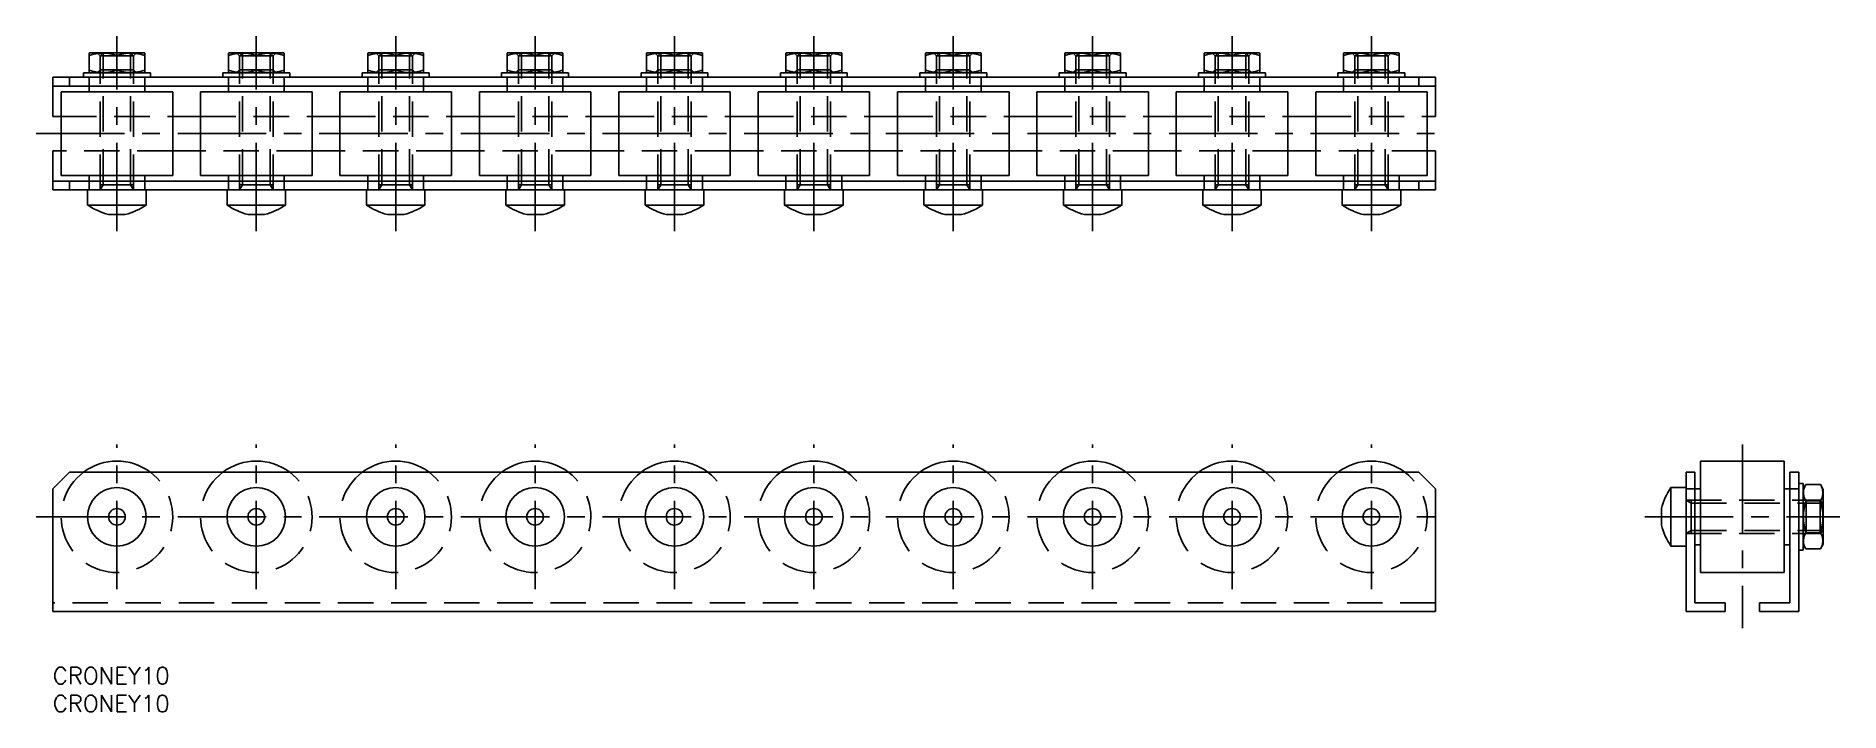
# Model space of a CAD drawing. Extents: x -3 to 321, y -8 to 113.
import ezdxf

# ---------------------------------------------------------------- set-up
doc = ezdxf.new("R2010")
doc.units = 0
doc.header["$LTSCALE"] = 0.5
doc.linetypes.add('CENTER', pattern=[50.8, 31.75, -6.35, 6.35, -6.35])
doc.linetypes.add('DASHED', pattern=[19.05, 12.7, -6.35])
for name, color, linetype in [('MSM_CENTER', 1, 'CENTER'), ('MSM_CONTINUOUS', 7, 'CONTINUOUS'), ('MSM_DASHED', 4, 'DASHED'), ('MSM_PART_NUMBER', 7, 'CONTINUOUS')]:
    doc.layers.add(name, color=color, linetype=linetype)
doc.styles.get("Standard").update_dxf_attribs({"font": 'txt.shx', "height": 3, "bigfont": 'bigfont.shx'})

# ---------------------------------------------------------------- blocks, each defined once
blk = doc.blocks.new('*U28')
at = {"layer": 'MSM_PART_NUMBER'}
blk.add_text('CRONEY10', height=3, dxfattribs=at).set_placement((0, -3))
blk = doc.blocks.new('*U29')
at = {"layer": 'MSM_PART_NUMBER'}
blk.add_text('CRONEY10', height=3, dxfattribs=at).set_placement((0, -8))

msp = doc.modelspace()

# ---------------------------------------------------------------- linework, layer by layer
at = {"layer": 'MSM_CENTER'}
for p, q in [((11.5, 78.24), (11.5, 113.24)), ((36.5, 78.24), (36.5, 113.24)), ((61.5, 78.24), (61.5, 113.24)), ((86.5, 78.24), (86.5, 113.24)), ((111.5, 78.24), (111.5, 113.24)), ((136.5, 78.24), (136.5, 113.24)), ((161.5, 78.24), (161.5, 113.24)), ((186.5, 78.24), (186.5, 113.24)), ((211.5, 78.24), (211.5, 113.24)), ((236.5, 78.24), (236.5, 113.24)), ((-3, 95.74), (251, 95.74)), ((11.5, 14), (11.5, 40)), ((36.5, 14), (36.5, 40)), ((61.5, 14), (61.5, 40)), ((86.5, 14), (86.5, 40)), ((111.5, 14), (111.5, 40)), ((136.5, 14), (136.5, 40)), ((161.5, 14), (161.5, 40)), ((186.5, 14), (186.5, 40)), ((211.5, 14), (211.5, 40)), ((236.5, 14), (236.5, 40)), ((303.03, 40), (303.03, 7)), ((-3, 27), (251, 27)), ((285.53, 27), (320.53, 27))]:
    msp.add_line(p, q, dxfattribs=at)
at = {"layer": 'MSM_CONTINUOUS'}
for p, q in [((6.6, 110.24), (6.5, 110.18)), ((6.5, 106.7), (6.5, 110.18)), ((6.6, 110.24), (16.4, 110.24)), ((16.5, 110.18), (16.4, 110.24)), ((16.5, 110.18), (16.5, 106.7)), ((31.6, 110.24), (31.5, 110.18)), ((31.5, 106.7), (31.5, 110.18)), ((31.6, 110.24), (41.4, 110.24)), ((41.5, 110.18), (41.4, 110.24)), ((41.5, 110.18), (41.5, 106.7)), ((56.6, 110.24), (56.5, 110.18)), ((56.5, 106.7), (56.5, 110.18)), ((56.6, 110.24), (66.4, 110.24)), ((66.5, 110.18), (66.4, 110.24)), ((66.5, 110.18), (66.5, 106.7)), ((81.6, 110.24), (81.5, 110.18)), ((81.5, 106.7), (81.5, 110.18)), ((81.6, 110.24), (91.4, 110.24)), ((91.5, 110.18), (91.4, 110.24)), ((91.5, 110.18), (91.5, 106.7)), ((106.6, 110.24), (106.5, 110.18)), ((106.5, 106.7), (106.5, 110.18)), ((106.6, 110.24), (116.4, 110.24)), ((116.5, 110.18), (116.4, 110.24)), ((116.5, 110.18), (116.5, 106.7)), ((131.6, 110.24), (131.5, 110.18)), ((131.5, 106.7), (131.5, 110.18)), ((131.6, 110.24), (141.4, 110.24)), ((141.5, 110.18), (141.4, 110.24)), ((141.5, 110.18), (141.5, 106.7)), ((156.6, 110.24), (156.5, 110.18)), ((156.5, 106.7), (156.5, 110.18)), ((156.6, 110.24), (166.4, 110.24)), ((166.5, 110.18), (166.4, 110.24)), ((166.5, 110.18), (166.5, 106.7)), ((181.6, 110.24), (181.5, 110.18)), ((181.5, 106.7), (181.5, 110.18)), ((181.6, 110.24), (191.4, 110.24)), ((191.5, 110.18), (191.4, 110.24)), ((191.5, 110.18), (191.5, 106.7)), ((206.6, 110.24), (206.5, 110.18)), ((206.5, 106.7), (206.5, 110.18)), ((206.6, 110.24), (216.4, 110.24)), ((216.5, 110.18), (216.4, 110.24)), ((216.5, 110.18), (216.5, 106.7)), ((231.6, 110.24), (231.5, 110.18)), ((231.5, 106.7), (231.5, 110.18)), ((231.6, 110.24), (241.4, 110.24)), ((241.5, 110.18), (241.4, 110.24)), ((241.5, 110.18), (241.5, 106.7)), ((11.5, 107.14), (11.5, 109.73)), ((36.5, 107.14), (36.5, 109.73)), ((61.5, 107.14), (61.5, 109.73)), ((86.5, 107.14), (86.5, 109.73)), ((111.5, 107.14), (111.5, 109.73)), ((136.5, 107.14), (136.5, 109.73)), ((161.5, 107.14), (161.5, 109.73)), ((186.5, 107.14), (186.5, 109.73)), ((211.5, 107.14), (211.5, 109.73)), ((236.5, 107.14), (236.5, 109.73)), ((0, 98.84), (0, 105.84)), ((248, 105.84), (0, 105.84)), ((0, 104.24), (248, 104.24)), ((3, 104.24), (3, 105.84)), ((5.5, 106.64), (5.5, 105.84)), ((5.5, 106.64), (17.5, 106.64)), ((6.5, 106.7), (6.6, 106.64)), ((6.5, 104.24), (6.5, 103.24)), ((16.4, 106.64), (16.5, 106.7)), ((16.5, 103.24), (16.5, 104.24)), ((17.5, 105.84), (17.5, 106.64)), ((30.5, 106.64), (30.5, 105.84)), ((30.5, 106.64), (42.5, 106.64)), ((31.5, 106.7), (31.6, 106.64)), ((31.5, 104.24), (31.5, 103.24)), ((41.4, 106.64), (41.5, 106.7)), ((41.5, 103.24), (41.5, 104.24)), ((42.5, 105.84), (42.5, 106.64)), ((55.5, 106.64), (55.5, 105.84)), ((55.5, 106.64), (67.5, 106.64)), ((56.5, 106.7), (56.6, 106.64)), ((56.5, 104.24), (56.5, 103.24)), ((66.4, 106.64), (66.5, 106.7)), ((66.5, 103.24), (66.5, 104.24)), ((67.5, 105.84), (67.5, 106.64)), ((80.5, 106.64), (80.5, 105.84)), ((80.5, 106.64), (92.5, 106.64)), ((81.5, 106.7), (81.6, 106.64)), ((81.5, 104.24), (81.5, 103.24)), ((91.4, 106.64), (91.5, 106.7)), ((91.5, 103.24), (91.5, 104.24)), ((92.5, 105.84), (92.5, 106.64)), ((105.5, 106.64), (105.5, 105.84)), ((105.5, 106.64), (117.5, 106.64)), ((106.5, 106.7), (106.6, 106.64)), ((106.5, 104.24), (106.5, 103.24)), ((116.4, 106.64), (116.5, 106.7)), ((116.5, 103.24), (116.5, 104.24)), ((117.5, 105.84), (117.5, 106.64)), ((130.5, 106.64), (130.5, 105.84)), ((130.5, 106.64), (142.5, 106.64)), ((131.5, 106.7), (131.6, 106.64)), ((131.5, 104.24), (131.5, 103.24)), ((141.4, 106.64), (141.5, 106.7)), ((141.5, 103.24), (141.5, 104.24)), ((142.5, 105.84), (142.5, 106.64)), ((155.5, 106.64), (155.5, 105.84)), ((155.5, 106.64), (167.5, 106.64)), ((156.5, 106.7), (156.6, 106.64)), ((156.5, 104.24), (156.5, 103.24)), ((166.4, 106.64), (166.5, 106.7)), ((166.5, 103.24), (166.5, 104.24)), ((167.5, 105.84), (167.5, 106.64)), ((180.5, 106.64), (180.5, 105.84)), ((180.5, 106.64), (192.5, 106.64)), ((181.5, 106.7), (181.6, 106.64)), ((181.5, 104.24), (181.5, 103.24)), ((191.4, 106.64), (191.5, 106.7)), ((191.5, 103.24), (191.5, 104.24)), ((192.5, 105.84), (192.5, 106.64)), ((205.5, 106.64), (205.5, 105.84)), ((205.5, 106.64), (217.5, 106.64)), ((206.5, 106.7), (206.6, 106.64)), ((206.5, 104.24), (206.5, 103.24)), ((216.4, 106.64), (216.5, 106.7)), ((216.5, 103.24), (216.5, 104.24)), ((217.5, 105.84), (217.5, 106.64)), ((230.5, 106.64), (230.5, 105.84)), ((230.5, 106.64), (242.5, 106.64)), ((231.5, 106.7), (231.6, 106.64)), ((231.5, 104.24), (231.5, 103.24)), ((241.4, 106.64), (241.5, 106.7)), ((241.5, 103.24), (241.5, 104.24)), ((242.5, 105.84), (242.5, 106.64)), ((245, 105.84), (245, 104.24)), ((248, 98.84), (248, 105.84)), ((1.5, 103.24), (1.5, 88.24)), ((1.5, 103.24), (21.5, 103.24)), ((21.5, 88.24), (21.5, 103.24)), ((26.5, 103.24), (26.5, 88.24)), ((26.5, 103.24), (46.5, 103.24)), ((46.5, 88.24), (46.5, 103.24)), ((51.5, 103.24), (51.5, 88.24)), ((51.5, 103.24), (71.5, 103.24)), ((71.5, 88.24), (71.5, 103.24)), ((76.5, 103.24), (76.5, 88.24)), ((76.5, 103.24), (96.5, 103.24)), ((96.5, 88.24), (96.5, 103.24)), ((101.5, 103.24), (101.5, 88.24)), ((101.5, 103.24), (121.5, 103.24)), ((121.5, 88.24), (121.5, 103.24)), ((126.5, 103.24), (126.5, 88.24)), ((126.5, 103.24), (146.5, 103.24)), ((146.5, 88.24), (146.5, 103.24)), ((151.5, 103.24), (151.5, 88.24)), ((151.5, 103.24), (171.5, 103.24)), ((171.5, 88.24), (171.5, 103.24)), ((176.5, 103.24), (176.5, 88.24)), ((176.5, 103.24), (196.5, 103.24)), ((196.5, 88.24), (196.5, 103.24)), ((201.5, 103.24), (201.5, 88.24)), ((201.5, 103.24), (221.5, 103.24)), ((221.5, 88.24), (221.5, 103.24)), ((226.5, 103.24), (226.5, 88.24)), ((226.5, 103.24), (246.5, 103.24)), ((246.5, 88.24), (246.5, 103.24)), ((0, 98.84), (1.5, 98.84)), ((21.5, 98.84), (26.5, 98.84)), ((46.5, 98.84), (51.5, 98.84)), ((71.5, 98.84), (76.5, 98.84)), ((96.5, 98.84), (101.5, 98.84)), ((121.5, 98.84), (126.5, 98.84)), ((146.5, 98.84), (151.5, 98.84)), ((171.5, 98.84), (176.5, 98.84)), ((196.5, 98.84), (201.5, 98.84)), ((221.5, 98.84), (226.5, 98.84)), ((246.5, 98.84), (248, 98.84)), ((0, 92.64), (0, 85.64)), ((1.5, 92.64), (0, 92.64)), ((26.5, 92.64), (21.5, 92.64)), ((51.5, 92.64), (46.5, 92.64)), ((76.5, 92.64), (71.5, 92.64)), ((101.5, 92.64), (96.5, 92.64)), ((126.5, 92.64), (121.5, 92.64)), ((151.5, 92.64), (146.5, 92.64)), ((176.5, 92.64), (171.5, 92.64)), ((201.5, 92.64), (196.5, 92.64)), ((226.5, 92.64), (221.5, 92.64)), ((248, 92.64), (246.5, 92.64)), ((248, 92.64), (248, 85.64)), ((1.5, 88.24), (21.5, 88.24)), ((6.5, 88.24), (6.5, 87.24)), ((16.5, 87.24), (16.5, 88.24)), ((26.5, 88.24), (46.5, 88.24)), ((31.5, 88.24), (31.5, 87.24)), ((41.5, 87.24), (41.5, 88.24)), ((51.5, 88.24), (71.5, 88.24)), ((56.5, 88.24), (56.5, 87.24)), ((66.5, 87.24), (66.5, 88.24)), ((76.5, 88.24), (96.5, 88.24)), ((81.5, 88.24), (81.5, 87.24)), ((91.5, 87.24), (91.5, 88.24)), ((101.5, 88.24), (121.5, 88.24)), ((106.5, 88.24), (106.5, 87.24)), ((116.5, 87.24), (116.5, 88.24)), ((126.5, 88.24), (146.5, 88.24)), ((131.5, 88.24), (131.5, 87.24)), ((141.5, 87.24), (141.5, 88.24)), ((151.5, 88.24), (171.5, 88.24)), ((156.5, 88.24), (156.5, 87.24)), ((166.5, 87.24), (166.5, 88.24)), ((176.5, 88.24), (196.5, 88.24)), ((181.5, 88.24), (181.5, 87.24)), ((191.5, 87.24), (191.5, 88.24)), ((201.5, 88.24), (221.5, 88.24)), ((206.5, 88.24), (206.5, 87.24)), ((216.5, 87.24), (216.5, 88.24)), ((226.5, 88.24), (246.5, 88.24)), ((231.5, 88.24), (231.5, 87.24)), ((241.5, 87.24), (241.5, 88.24)), ((248, 87.24), (0, 87.24)), ((0, 85.64), (248, 85.64)), ((3, 87.24), (3, 85.64)), ((6.25, 85.64), (6.25, 82.93)), ((16.75, 82.93), (16.75, 85.64)), ((31.25, 85.64), (31.25, 82.93)), ((41.75, 82.93), (41.75, 85.64)), ((56.25, 85.64), (56.25, 82.93)), ((66.75, 82.93), (66.75, 85.64)), ((81.25, 85.64), (81.25, 82.93)), ((91.75, 82.93), (91.75, 85.64)), ((106.25, 85.64), (106.25, 82.93)), ((116.75, 82.93), (116.75, 85.64)), ((131.25, 85.64), (131.25, 82.93)), ((141.75, 82.93), (141.75, 85.64)), ((156.25, 85.64), (156.25, 82.93)), ((166.75, 82.93), (166.75, 85.64)), ((181.25, 85.64), (181.25, 82.93)), ((191.75, 82.93), (191.75, 85.64)), ((206.25, 85.64), (206.25, 82.93)), ((216.75, 82.93), (216.75, 85.64)), ((231.25, 85.64), (231.25, 82.93)), ((241.75, 82.93), (241.75, 85.64)), ((245, 87.24), (245, 85.64)), ((6.25, 82.93), (16.75, 82.93)), ((10.01, 81.24), (12.99, 81.24)), ((31.25, 82.93), (41.75, 82.93)), ((35.01, 81.24), (37.99, 81.24)), ((56.25, 82.93), (66.75, 82.93)), ((60.01, 81.24), (62.99, 81.24)), ((81.25, 82.93), (91.75, 82.93)), ((85.01, 81.24), (87.99, 81.24)), ((106.25, 82.93), (116.75, 82.93)), ((110.01, 81.24), (112.99, 81.24)), ((131.25, 82.93), (141.75, 82.93)), ((135.01, 81.24), (137.99, 81.24)), ((156.25, 82.93), (166.75, 82.93)), ((160.01, 81.24), (162.99, 81.24)), ((181.25, 82.93), (191.75, 82.93)), ((185.01, 81.24), (187.99, 81.24)), ((206.25, 82.93), (216.75, 82.93)), ((210.01, 81.24), (212.99, 81.24)), ((231.25, 82.93), (241.75, 82.93)), ((235.01, 81.24), (237.99, 81.24)), ((295.53, 37), (295.53, 17)), ((310.53, 37), (295.53, 37)), ((310.53, 37), (310.53, 17)), ((0, 32), (3, 35)), ((245, 35), (3, 35)), ((245, 35), (248, 32)), ((294.53, 35), (292.93, 35)), ((292.93, 35), (292.93, 10)), ((294.53, 11.6), (294.53, 35)), ((311.53, 35), (311.53, 11.6)), ((313.13, 35), (311.53, 35)), ((313.13, 10), (313.13, 35)), ((313.93, 33), (313.13, 33)), ((313.93, 33), (313.93, 21)), ((314.43, 32.77), (313.93, 31.9)), ((314.43, 32.77), (317.02, 32.77)), ((317.53, 31.9), (317.02, 32.77)), ((0, 32), (0, 10)), ((248, 32), (248, 10)), ((290.22, 32.25), (290.22, 21.75)), ((292.93, 32.25), (290.22, 32.25)), ((292.93, 32), (295.53, 32)), ((313.13, 32), (310.53, 32)), ((314.43, 29.89), (317.02, 29.89)), ((317.53, 31.9), (317.53, 22.1)), ((288.53, 28.49), (288.53, 25.51)), ((314.43, 24.11), (317.02, 24.11)), ((290.22, 21.75), (292.93, 21.75)), ((294.53, 22), (295.53, 22)), ((310.53, 22), (311.53, 22)), ((313.13, 21), (313.93, 21)), ((313.93, 22.1), (314.43, 21.23)), ((314.43, 21.23), (317.02, 21.23)), ((317.02, 21.23), (317.53, 22.1)), ((295.53, 17), (310.53, 17)), ((248, 10), (0, 10)), ((292.93, 10), (299.93, 10)), ((299.93, 11.6), (294.53, 11.6)), ((299.93, 10), (299.93, 11.6)), ((306.13, 11.6), (311.53, 11.6)), ((306.13, 10), (306.13, 11.6)), ((313.13, 10), (306.13, 10))]:
    msp.add_line(p, q, dxfattribs=at)
for centre, radius in [((11.5, 27), 5.25), ((36.5, 27), 5.25), ((61.5, 27), 5.25), ((86.5, 27), 5.25), ((111.5, 27), 5.25), ((136.5, 27), 5.25), ((161.5, 27), 5.25), ((186.5, 27), 5.25), ((211.5, 27), 5.25), ((236.5, 27), 5.25), ((11.5, 27), 1.49), ((36.5, 27), 1.49), ((61.5, 27), 1.49), ((86.5, 27), 1.49), ((111.5, 27), 1.49), ((136.5, 27), 1.49), ((161.5, 27), 1.49), ((186.5, 27), 1.49), ((211.5, 27), 1.49), ((236.5, 27), 1.49)]:
    msp.add_circle(centre, radius, dxfattribs=at)
for centre, radius, start, end in [((9, 102.81), 7.37, 70.1592, 109.8408), ((14, 102.81), 7.37, 70.1592, 109.8408), ((34, 102.81), 7.37, 70.1592, 109.8408), ((39, 102.81), 7.37, 70.1592, 109.8408), ((59, 102.81), 7.37, 70.1592, 109.8408), ((64, 102.81), 7.37, 70.1592, 109.8408), ((84, 102.81), 7.37, 70.1592, 109.8408), ((89, 102.81), 7.37, 70.1592, 109.8408), ((109, 102.81), 7.37, 70.1592, 109.8408), ((114, 102.81), 7.37, 70.1592, 109.8408), ((134, 102.81), 7.37, 70.1592, 109.8408), ((139, 102.81), 7.37, 70.1592, 109.8408), ((159, 102.81), 7.37, 70.1592, 109.8408), ((164, 102.81), 7.37, 70.1592, 109.8408), ((184, 102.81), 7.37, 70.1592, 109.8408), ((189, 102.81), 7.37, 70.1592, 109.8408), ((209, 102.81), 7.37, 70.1592, 109.8408), ((214, 102.81), 7.37, 70.1592, 109.8408), ((234, 102.81), 7.37, 70.1592, 109.8408), ((239, 102.81), 7.37, 70.1592, 109.8408), ((9, 114.07), 7.37, 250.1592, 289.8408), ((14, 114.07), 7.37, 250.1592, 289.8408), ((34, 114.07), 7.37, 250.1592, 289.8408), ((39, 114.07), 7.37, 250.1592, 289.8408), ((59, 114.07), 7.37, 250.1592, 289.8408), ((64, 114.07), 7.37, 250.1592, 289.8408), ((84, 114.07), 7.37, 250.1592, 289.8408), ((89, 114.07), 7.37, 250.1592, 289.8408), ((109, 114.07), 7.37, 250.1592, 289.8408), ((114, 114.07), 7.37, 250.1592, 289.8408), ((134, 114.07), 7.37, 250.1592, 289.8408), ((139, 114.07), 7.37, 250.1592, 289.8408), ((159, 114.07), 7.37, 250.1592, 289.8408), ((164, 114.07), 7.37, 250.1592, 289.8408), ((184, 114.07), 7.37, 250.1592, 289.8408), ((189, 114.07), 7.37, 250.1592, 289.8408), ((209, 114.07), 7.37, 250.1592, 289.8408), ((214, 114.07), 7.37, 250.1592, 289.8408), ((234, 114.07), 7.37, 250.1592, 289.8408), ((239, 114.07), 7.37, 250.1592, 289.8408), ((13.04, 92.97), 12.12, 235.9445, 255.5214), ((9.96, 92.97), 12.12, 284.4786, 304.0555), ((38.04, 92.97), 12.12, 235.9445, 255.5214), ((34.96, 92.97), 12.12, 284.4786, 304.0555), ((63.04, 92.97), 12.12, 235.9445, 255.5214), ((59.96, 92.97), 12.12, 284.4786, 304.0555), ((88.04, 92.97), 12.12, 235.9445, 255.5214), ((84.96, 92.97), 12.12, 284.4786, 304.0555), ((113.04, 92.97), 12.12, 235.9445, 255.5214), ((109.96, 92.97), 12.12, 284.4786, 304.0555), ((138.04, 92.97), 12.12, 235.9445, 255.5214), ((134.96, 92.97), 12.12, 284.4786, 304.0555), ((163.04, 92.97), 12.12, 235.9445, 255.5214), ((159.96, 92.97), 12.12, 284.4786, 304.0555), ((188.04, 92.97), 12.12, 235.9445, 255.5214), ((184.96, 92.97), 12.12, 284.4786, 304.0555), ((213.04, 92.97), 12.12, 235.9445, 255.5214), ((209.96, 92.97), 12.12, 284.4786, 304.0555), ((238.04, 92.97), 12.12, 235.9445, 255.5214), ((234.96, 92.97), 12.12, 284.4786, 304.0555), ((11.5, 27), 10, 53.1301, 126.8699), ((36.5, 27), 10, 53.1301, 126.8699), ((61.5, 27), 10, 53.1301, 126.8699), ((86.5, 27), 10, 53.1301, 126.8699), ((111.5, 27), 10, 53.1301, 126.8699), ((136.5, 27), 10, 53.1301, 126.8699), ((161.5, 27), 10, 53.1301, 126.8699), ((186.5, 27), 10, 53.1301, 126.8699), ((211.5, 27), 10, 53.1301, 126.8699), ((236.5, 27), 10, 53.1301, 126.8699), ((316.54, 31.33), 2.56, 154.3574, 214.3573), ((314.91, 31.33), 2.56, 325.6427, 25.6426), ((300.26, 25.46), 12.12, 145.9445, 165.5214), ((323.59, 27), 9.61, 162.5124, 197.4876), ((307.86, 27), 9.61, 342.5124, 17.4876), ((300.26, 28.54), 12.12, 194.4786, 214.0555), ((316.54, 22.67), 2.56, 145.6427, 205.6426), ((314.91, 22.67), 2.56, 334.3574, 34.3573)]:
    msp.add_arc(centre, radius, start, end, dxfattribs=at)
at = {"layer": 'MSM_DASHED'}
for p, q in [((7.96, 110.24), (8.5, 109.7)), ((9.04, 110.24), (8.5, 109.7)), ((9.04, 86.58), (9.04, 110.24)), ((13.96, 110.24), (14.5, 109.7)), ((13.96, 86.58), (13.96, 110.24)), ((15.04, 110.24), (14.5, 109.7)), ((32.96, 110.24), (33.5, 109.7)), ((34.04, 110.24), (33.5, 109.7)), ((34.04, 86.58), (34.04, 110.24)), ((38.96, 110.24), (39.5, 109.7)), ((38.96, 86.58), (38.96, 110.24)), ((40.04, 110.24), (39.5, 109.7)), ((57.96, 110.24), (58.5, 109.7)), ((59.04, 110.24), (58.5, 109.7)), ((59.04, 86.58), (59.04, 110.24)), ((63.96, 110.24), (64.5, 109.7)), ((63.96, 86.58), (63.96, 110.24)), ((65.04, 110.24), (64.5, 109.7)), ((82.96, 110.24), (83.5, 109.7)), ((84.04, 110.24), (83.5, 109.7)), ((84.04, 86.58), (84.04, 110.24)), ((88.96, 110.24), (89.5, 109.7)), ((88.96, 86.58), (88.96, 110.24)), ((90.04, 110.24), (89.5, 109.7)), ((107.96, 110.24), (108.5, 109.7)), ((109.04, 110.24), (108.5, 109.7)), ((109.04, 86.58), (109.04, 110.24)), ((113.96, 110.24), (114.5, 109.7)), ((113.96, 86.58), (113.96, 110.24)), ((115.04, 110.24), (114.5, 109.7)), ((132.96, 110.24), (133.5, 109.7)), ((134.04, 110.24), (133.5, 109.7)), ((134.04, 86.58), (134.04, 110.24)), ((138.96, 110.24), (139.5, 109.7)), ((138.96, 86.58), (138.96, 110.24)), ((140.04, 110.24), (139.5, 109.7)), ((157.96, 110.24), (158.5, 109.7)), ((159.04, 110.24), (158.5, 109.7)), ((159.04, 86.58), (159.04, 110.24)), ((163.96, 110.24), (164.5, 109.7)), ((163.96, 86.58), (163.96, 110.24)), ((165.04, 110.24), (164.5, 109.7)), ((182.96, 110.24), (183.5, 109.7)), ((184.04, 110.24), (183.5, 109.7)), ((184.04, 86.58), (184.04, 110.24)), ((188.96, 110.24), (189.5, 109.7)), ((188.96, 86.58), (188.96, 110.24)), ((190.04, 110.24), (189.5, 109.7)), ((207.96, 110.24), (208.5, 109.7)), ((209.04, 110.24), (208.5, 109.7)), ((209.04, 86.58), (209.04, 110.24)), ((213.96, 110.24), (214.5, 109.7)), ((213.96, 86.58), (213.96, 110.24)), ((215.04, 110.24), (214.5, 109.7)), ((232.96, 110.24), (233.5, 109.7)), ((234.04, 110.24), (233.5, 109.7)), ((234.04, 86.58), (234.04, 110.24)), ((238.96, 110.24), (239.5, 109.7)), ((238.96, 86.58), (238.96, 110.24)), ((240.04, 110.24), (239.5, 109.7)), ((7.96, 106.64), (8.5, 107.18)), ((14.5, 109.7), (8.5, 109.7)), ((8.5, 85.64), (8.5, 109.7)), ((14.5, 107.18), (8.5, 107.18)), ((14.5, 85.64), (14.5, 109.7)), ((15.04, 106.64), (14.5, 107.18)), ((32.96, 106.64), (33.5, 107.18)), ((39.5, 109.7), (33.5, 109.7)), ((33.5, 85.64), (33.5, 109.7)), ((39.5, 107.18), (33.5, 107.18)), ((39.5, 85.64), (39.5, 109.7)), ((40.04, 106.64), (39.5, 107.18)), ((57.96, 106.64), (58.5, 107.18)), ((64.5, 109.7), (58.5, 109.7)), ((58.5, 85.64), (58.5, 109.7)), ((64.5, 107.18), (58.5, 107.18)), ((64.5, 85.64), (64.5, 109.7)), ((65.04, 106.64), (64.5, 107.18)), ((82.96, 106.64), (83.5, 107.18)), ((89.5, 109.7), (83.5, 109.7)), ((83.5, 85.64), (83.5, 109.7)), ((89.5, 107.18), (83.5, 107.18)), ((89.5, 85.64), (89.5, 109.7)), ((90.04, 106.64), (89.5, 107.18)), ((107.96, 106.64), (108.5, 107.18)), ((114.5, 109.7), (108.5, 109.7)), ((108.5, 85.64), (108.5, 109.7)), ((114.5, 107.18), (108.5, 107.18)), ((114.5, 85.64), (114.5, 109.7)), ((115.04, 106.64), (114.5, 107.18)), ((132.96, 106.64), (133.5, 107.18)), ((139.5, 109.7), (133.5, 109.7)), ((133.5, 85.64), (133.5, 109.7)), ((139.5, 107.18), (133.5, 107.18)), ((139.5, 85.64), (139.5, 109.7)), ((140.04, 106.64), (139.5, 107.18)), ((157.96, 106.64), (158.5, 107.18)), ((164.5, 109.7), (158.5, 109.7)), ((158.5, 85.64), (158.5, 109.7)), ((164.5, 107.18), (158.5, 107.18)), ((164.5, 85.64), (164.5, 109.7)), ((165.04, 106.64), (164.5, 107.18)), ((182.96, 106.64), (183.5, 107.18)), ((189.5, 109.7), (183.5, 109.7)), ((183.5, 85.64), (183.5, 109.7)), ((189.5, 107.18), (183.5, 107.18)), ((189.5, 85.64), (189.5, 109.7)), ((190.04, 106.64), (189.5, 107.18)), ((207.96, 106.64), (208.5, 107.18)), ((214.5, 109.7), (208.5, 109.7)), ((208.5, 85.64), (208.5, 109.7)), ((214.5, 107.18), (208.5, 107.18)), ((214.5, 85.64), (214.5, 109.7)), ((215.04, 106.64), (214.5, 107.18)), ((232.96, 106.64), (233.5, 107.18)), ((239.5, 109.7), (233.5, 109.7)), ((233.5, 85.64), (233.5, 109.7)), ((239.5, 107.18), (233.5, 107.18)), ((239.5, 85.64), (239.5, 109.7)), ((240.04, 106.64), (239.5, 107.18)), ((6.5, 105.84), (6.5, 104.24)), ((16.5, 104.24), (16.5, 105.84)), ((31.5, 105.84), (31.5, 104.24)), ((41.5, 104.24), (41.5, 105.84)), ((56.5, 105.84), (56.5, 104.24)), ((66.5, 104.24), (66.5, 105.84)), ((81.5, 105.84), (81.5, 104.24)), ((91.5, 104.24), (91.5, 105.84)), ((106.5, 105.84), (106.5, 104.24)), ((116.5, 104.24), (116.5, 105.84)), ((131.5, 105.84), (131.5, 104.24)), ((141.5, 104.24), (141.5, 105.84)), ((156.5, 105.84), (156.5, 104.24)), ((166.5, 104.24), (166.5, 105.84)), ((181.5, 105.84), (181.5, 104.24)), ((191.5, 104.24), (191.5, 105.84)), ((206.5, 105.84), (206.5, 104.24)), ((216.5, 104.24), (216.5, 105.84)), ((231.5, 105.84), (231.5, 104.24)), ((241.5, 104.24), (241.5, 105.84)), ((1.5, 98.84), (21.5, 98.84)), ((26.5, 98.84), (46.5, 98.84)), ((51.5, 98.84), (71.5, 98.84)), ((76.5, 98.84), (96.5, 98.84)), ((101.5, 98.84), (121.5, 98.84)), ((126.5, 98.84), (146.5, 98.84)), ((151.5, 98.84), (171.5, 98.84)), ((176.5, 98.84), (196.5, 98.84)), ((201.5, 98.84), (221.5, 98.84)), ((226.5, 98.84), (246.5, 98.84)), ((21.5, 92.64), (1.5, 92.64)), ((46.5, 92.64), (26.5, 92.64)), ((71.5, 92.64), (51.5, 92.64)), ((96.5, 92.64), (76.5, 92.64)), ((121.5, 92.64), (101.5, 92.64)), ((146.5, 92.64), (126.5, 92.64)), ((171.5, 92.64), (151.5, 92.64)), ((196.5, 92.64), (176.5, 92.64)), ((221.5, 92.64), (201.5, 92.64)), ((246.5, 92.64), (226.5, 92.64)), ((6.5, 87.24), (6.5, 85.64)), ((8.5, 86.58), (14.5, 86.58)), ((8.5, 85.64), (9.04, 86.58)), ((14.5, 85.64), (13.96, 86.58)), ((16.5, 85.64), (16.5, 87.24)), ((31.5, 87.24), (31.5, 85.64)), ((33.5, 86.58), (39.5, 86.58)), ((33.5, 85.64), (34.04, 86.58)), ((39.5, 85.64), (38.96, 86.58)), ((41.5, 85.64), (41.5, 87.24)), ((56.5, 87.24), (56.5, 85.64)), ((58.5, 86.58), (64.5, 86.58)), ((58.5, 85.64), (59.04, 86.58)), ((64.5, 85.64), (63.96, 86.58)), ((66.5, 85.64), (66.5, 87.24)), ((81.5, 87.24), (81.5, 85.64)), ((83.5, 86.58), (89.5, 86.58)), ((83.5, 85.64), (84.04, 86.58)), ((89.5, 85.64), (88.96, 86.58)), ((91.5, 85.64), (91.5, 87.24)), ((106.5, 87.24), (106.5, 85.64)), ((108.5, 86.58), (114.5, 86.58)), ((108.5, 85.64), (109.04, 86.58)), ((114.5, 85.64), (113.96, 86.58)), ((116.5, 85.64), (116.5, 87.24)), ((131.5, 87.24), (131.5, 85.64)), ((133.5, 86.58), (139.5, 86.58)), ((133.5, 85.64), (134.04, 86.58)), ((139.5, 85.64), (138.96, 86.58)), ((141.5, 85.64), (141.5, 87.24)), ((156.5, 87.24), (156.5, 85.64)), ((158.5, 86.58), (164.5, 86.58)), ((158.5, 85.64), (159.04, 86.58)), ((164.5, 85.64), (163.96, 86.58)), ((166.5, 85.64), (166.5, 87.24)), ((181.5, 87.24), (181.5, 85.64)), ((183.5, 86.58), (189.5, 86.58)), ((183.5, 85.64), (184.04, 86.58)), ((189.5, 85.64), (188.96, 86.58)), ((191.5, 85.64), (191.5, 87.24)), ((206.5, 87.24), (206.5, 85.64)), ((208.5, 86.58), (214.5, 86.58)), ((208.5, 85.64), (209.04, 86.58)), ((214.5, 85.64), (213.96, 86.58)), ((216.5, 85.64), (216.5, 87.24)), ((231.5, 87.24), (231.5, 85.64)), ((233.5, 86.58), (239.5, 86.58)), ((233.5, 85.64), (234.04, 86.58)), ((239.5, 85.64), (238.96, 86.58)), ((241.5, 85.64), (241.5, 87.24)), ((292.93, 30), (316.99, 30)), ((292.93, 30), (293.86, 29.46)), ((293.86, 30), (293.86, 24)), ((293.86, 29.46), (317.53, 29.46)), ((313.93, 30.54), (314.47, 30)), ((314.47, 24), (314.47, 30)), ((317.53, 30.54), (316.99, 30)), ((316.99, 24), (316.99, 30)), ((317.53, 29.46), (316.99, 30)), ((292.93, 24), (293.86, 24.54)), ((292.93, 24), (316.99, 24)), ((293.86, 24.54), (317.53, 24.54)), ((313.93, 23.46), (314.47, 24)), ((317.53, 24.54), (316.99, 24)), ((317.53, 23.46), (316.99, 24)), ((248, 11.6), (0, 11.6))]:
    msp.add_line(p, q, dxfattribs=at)
for centre in [(11.5, 27), (36.5, 27), (61.5, 27), (86.5, 27), (111.5, 27), (136.5, 27), (161.5, 27), (186.5, 27), (211.5, 27), (236.5, 27)]:
    msp.add_arc(centre, 10, 126.8699, 53.1301, dxfattribs=at)

# ---------------------------------------------------------------- block references
at = {"layer": 'MSM_CONTINUOUS'}
for name in ['*U28', '*U29']:
    msp.add_blockref(name, (0, 0), dxfattribs=at)

doc.saveas('drawing.dxf')
